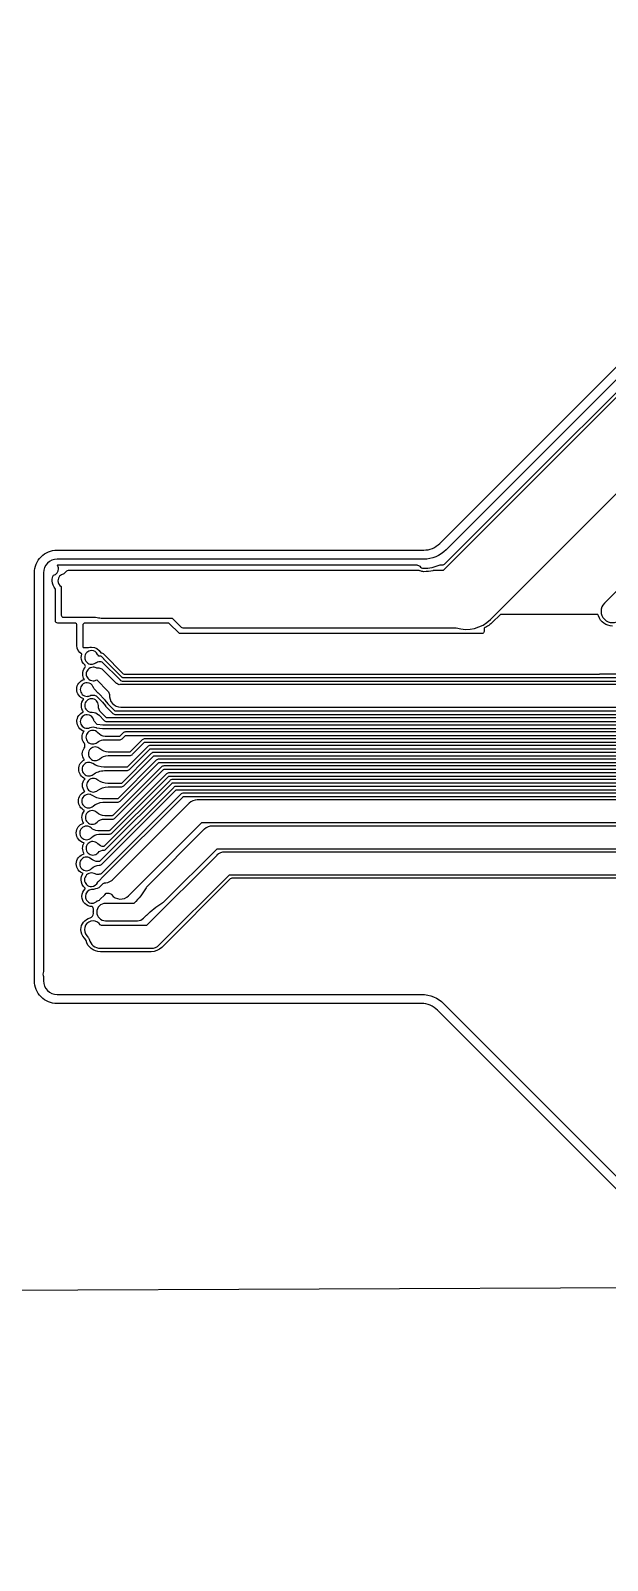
# Model space of a CAD drawing. Header units: millimetres. Extents: x 3227 to 3430, y -37 to 106.
# Drawn here: x 3299.62 to 3312.33, y 54.85 to 88.59 of the extents above; entities that cross this region are included whole.
import ezdxf

# ---------------------------------------------------------------- set-up
doc = ezdxf.new("R2010")
doc.units = ezdxf.units.MM
doc.header["$LTSCALE"] = 23.1
doc.layers.get('0').update_dxf_attribs({"linetype": 'CONTINUOUS'})
doc.layers.add('gbr-outline-dxf_layer1', color=2, linetype='CONTINUOUS')
doc.layers.add('備註', color=1, linetype='CONTINUOUS')

msp = doc.modelspace()

# ---------------------------------------------------------------- linework, layer by layer
for p, q in [((3301.335, 72.682), (3301.335, 72.682)), ((3301.254, 71.278), (3301.254, 71.278)), ((3301.254, 71.278), (3301.254, 71.278))]:
    msp.add_line(p, q)
at = {"linetype": 'Continuous'}
for points in [[(3321.097, 89.128), (3321.097, 89.128, 0.198841), (3320.531, 88.894), (3308.777, 77.14, -0.198849), (3308.282, 76.935), (3300.202, 76.935, 0.414221), (3299.902, 76.635), (3299.902, 76.635)], [(3301.157, 68.278), (3301.156, 68.278, -0.34503), (3300.84, 68.526, 0.006177), (3300.813, 68.571), (3300.806, 68.577, -0.198922), (3300.728, 68.765, -0.345774), (3300.932, 69.024, 0.327553), (3301.003, 69.121), (3301.003, 69.122, -0.028006), (3301.001, 69.152, -0.041279), (3301.005, 69.195, 0.016821), (3301.005, 69.202, 0.192862), (3300.977, 69.272, -0.003707), (3300.975, 69.272, -0.414189), (3300.749, 69.498, -0.214074), (3300.824, 69.667, 0.006157), (3300.824, 69.669, 0.030717), (3300.824, 69.682, -0.239899), (3300.731, 69.864, -0.163561), (3300.777, 70.001, -0.319388), (3300.625, 70.214, -0.351154), (3300.801, 70.435, -0.145488), (3300.765, 70.558, -0.13939), (3300.798, 70.677, -0.348757), (3300.624, 70.897, -0.335139), (3300.788, 71.115, -0.148457), (3300.75, 71.24, -0.185343), (3300.808, 71.392, -0.300138), (3300.671, 71.599, -0.310471), (3300.816, 71.81, 0.014571), (3300.814, 71.812, -0.187784), (3300.76, 71.949, -0.196744), (3300.819, 72.092, 0.017121), (3300.821, 72.094, -0.308199), (3300.678, 72.304, -0.29311), (3300.809, 72.51, -0.182953), (3300.758, 72.644, -0.158969), (3300.798, 72.764, 0.158506), (3300.817, 72.824, 0.165992), (3300.796, 72.886, -0.1654), (3300.754, 73.01, -0.173745), (3300.8, 73.139, -0.332645), (3300.638, 73.355, -0.314689), (3300.786, 73.568, -0.16978), (3300.737, 73.708, -0.173502), (3300.788, 73.852, -0.319937), (3300.636, 74.065, -0.341046), (3300.804, 74.284, -0.157119), (3300.766, 74.402, -0.183288), (3300.817, 74.537, 0.154945), (3300.827, 74.566, 0.149646), (3300.818, 74.595, -0.224022), (3300.736, 74.769, -0.076494), (3300.746, 74.837, -0.25427), (3300.641, 75.03), (3300.641, 75.475, 0.414106), (3300.591, 75.525), (3300.216, 75.525, -0.41407), (3300.166, 75.575), (3300.166, 76.275, -0.185378), (3300.095, 76.46, -0.111963), (3300.122, 76.58, 0.33704), (3300.232, 76.724, 0.134387), (3300.211, 76.801), (3300.22, 76.81), (3308.129, 76.81, -0.096122), (3308.198, 76.781, 0.256398), (3308.282, 76.735, 0.103195), (3308.642, 76.81), (3308.708, 76.81, 0.198766), (3308.743, 76.825), (3308.887, 76.969, 0.012111), (3308.919, 76.998), (3308.919, 76.998), (3320.273, 88.353)], [(3319.499, 87.473), (3308.708, 76.682), (3308.497, 76.682, 0.047155), (3308.487, 76.681), (3308.487, 76.681, -0.052748), (3308.282, 76.659), (3308.282, 76.659)], [(3302.974, 75.421), (3309.001, 75.421, 0.278485), (3309.754, 75.607), (3320.34, 86.193)], [(3299.902, 76.635), (3299.902, 68.108, 0.050307), (3299.899, 68.078, 0.050321), (3299.902, 68.048), (3299.902, 67.841, 0.096628), (3299.891, 67.784, 0.096623), (3299.902, 67.728), (3299.902, 67.635, 0.414221), (3300.202, 67.335), (3308.233, 67.335, -0.198849), (3308.727, 67.13), (3320.569, 55.288, 0.19897), (3321.135, 55.054), (3321.135, 55.054), (3337.66, 55.054), (3337.66, 55.054), (3374.212, 55.054), (3374.212, 55.054)], [(3308.282, 76.659), (3308.282, 76.659, -0.113097), (3308.206, 76.677), (3308.205, 76.677, 0.111757), (3308.184, 76.682), (3300.445, 76.682, 0.198581), (3300.41, 76.667), (3300.351, 76.609, 0.375042), (3300.222, 76.46, 0.262209), (3300.294, 76.332), (3300.294, 75.703, 0.414254), (3300.344, 75.653), (3301.052, 75.653, 0.062662), (3301.176, 75.637), (3302.737, 75.637), (3302.939, 75.436, 0.199154), (3302.974, 75.421)], [(3312.604, 76.301), (3312.266, 75.963, 1), (3312.619, 75.609)], [(3312.442, 75.461, -0.32244), (3312.134, 75.683), (3312.122, 75.718), (3309.993, 75.718, 0.199195), (3309.957, 75.703), (3309.808, 75.553, -0.073392), (3309.614, 75.41), (3309.614, 75.343, -0.414095), (3309.564, 75.293), (3302.921, 75.293, -0.199074), (3302.886, 75.308), (3302.683, 75.511, 0.199172), (3302.647, 75.526), (3301.632, 75.526), (3301.632, 75.525), (3300.819, 75.525, 0.414228), (3300.769, 75.475), (3300.769, 75.03, 0.116421), (3300.78, 74.985), (3300.893, 74.985, -0.077183), (3300.962, 74.995, -0.282742), (3301.163, 74.871, -0.177198), (3301.234, 74.839), (3301.662, 74.41, 0.198757), (3301.698, 74.396)], [(3314.413, 74.32), (3301.651, 74.32), (3301.65, 74.32, -0.185411), (3301.642, 74.323, 0.01219), (3301.64, 74.324), (3301.233, 74.733, 0.02995), (3301.229, 74.736), (3301.18, 74.785, 0.208845), (3301.152, 74.796), (3301.125, 74.796, -0.066002), (3301.096, 74.835, 0.286472), (3300.962, 74.919, 0.414224), (3300.812, 74.769, 0.414224), (3300.962, 74.619, 0.150552), (3301.046, 74.645), (3301.046, 74.646, -0.149313), (3301.149, 74.678, 0.010413), (3301.15, 74.678, -0.048308), (3301.185, 74.674), (3301.589, 74.271, 0.015849), (3301.59, 74.269, 0.192562), (3301.651, 74.245)], [(3314.482, 74.17), (3301.608, 74.17, 0.03924), (3301.569, 74.167, -0.112868), (3301.517, 74.192, 0.038615), (3301.514, 74.194), (3301.219, 74.489, 0.209582), (3301.126, 74.53), (3301.079, 74.53, 0.140662), (3301, 74.552, 0.234881), (3300.88, 74.493, 0.414502), (3300.879, 74.313, 0.237971), (3301, 74.252, 0.13378), (3301.076, 74.273), (3301.322, 74.027, -0.049577), (3301.36, 73.953, 0.45325), (3301.608, 73.67), (3314.585, 73.67, 0.190595)], [(3301.651, 74.245, 0.010952), (3301.652, 74.245), (3314.415, 74.245, 0.01351)], [(3315.118, 73.583), (3301.492, 73.583, 0.010224), (3301.49, 73.583, -0.158155), (3301.483, 73.586), (3301.483, 73.586), (3301.33, 73.739, 0.012343), (3301.329, 73.74, -0.020651), (3301.329, 73.741), (3301.328, 73.742), (3301.262, 73.829, 0.053628), (3301.256, 73.835), (3301.113, 73.978, 0.019853), (3301.111, 73.98), (3301.017, 74.074, -0.043456), (3301.007, 74.104, 0.086769), (3301.001, 74.115, 0.308045), (3300.862, 74.21, 0.414224), (3300.712, 74.06, 0.414224), (3300.862, 73.91, 0.144001), (3300.943, 73.934, -0.057708), (3300.985, 73.939, 0.010294), (3300.986, 73.939, -0.108636), (3301.063, 73.923), (3301.204, 73.781), (3301.267, 73.698, 0.012366), (3301.268, 73.696, 0.028194), (3301.275, 73.689, 0.015669), (3301.276, 73.687), (3301.429, 73.535, 0.012111), (3301.43, 73.533, 0.199143), (3301.492, 73.508, 0.016951), (3301.494, 73.508), (3315.117, 73.508, 0.010905)], [(3315.18, 73.433), (3301.415, 73.433, 0.04358), (3301.409, 73.433), (3301.292, 73.433), (3301.174, 73.552, 0.020624), (3301.172, 73.554, -0.20009), (3301.112, 73.696, 0.015515), (3301.112, 73.698, -0.004706), (3301.112, 73.701, 0.01223), (3301.113, 73.708, 0.414224), (3300.963, 73.858, 0.414224), (3300.813, 73.708, 0.414224), (3300.963, 73.558, 0.014841), (3300.971, 73.559, -0.007386), (3300.977, 73.559, 0.010493), (3300.978, 73.559, -0.195844), (3301.118, 73.502, 0.010949), (3301.119, 73.501), (3301.249, 73.371, 0.212997), (3301.277, 73.358), (3301.402, 73.358, 0.043563), (3301.409, 73.358), (3315.179, 73.358, 0.011026)], [(3315.241, 73.274), (3301.211, 73.274), (3301.089, 73.292), (3301.018, 73.364, -0.045326), (3301.01, 73.388), (3301.01, 73.388, 0.35038), (3300.864, 73.505, 0.414224), (3300.714, 73.355, 0.414224), (3300.864, 73.205, 0.119858), (3300.932, 73.222, -0.111805), (3300.994, 73.236, 0.010144), (3300.995, 73.236, -0.106991), (3301.054, 73.224), (3301.054, 73.224, 0.1039), (3301.069, 73.219), (3301.201, 73.2, 0.046626), (3301.208, 73.199), (3315.239, 73.199, 0.011013)], [(3315.438, 73.124), (3301.716, 73.124, 0.021288), (3301.713, 73.124, 0.189594), (3301.655, 73.099), (3301.654, 73.099), (3301.654, 73.099), (3301.654, 73.099), (3301.583, 73.028, -0.184775), (3301.575, 73.024), (3301.575, 73.024), (3301.26, 73.024, -0.196454), (3301.101, 73.107, 0.013151), (3301.1, 73.108, 0.217014), (3300.987, 73.159, 0.414224), (3300.837, 73.009, 0.414224), (3300.987, 72.859, 0.17867), (3301.084, 72.895, -0.151332), (3301.214, 72.949), (3301.258, 72.949, 0.016889), (3301.261, 72.949), (3301.573, 72.949, 0.010905), (3301.575, 72.949, 0.198582), (3301.636, 72.974), (3301.637, 72.975), (3301.637, 72.975), (3301.637, 72.975), (3301.708, 73.046, -0.198867), (3301.716, 73.049, 0.016935), (3301.719, 73.049), (3315.437, 73.049, 0.011039)], [(3301.042, 72.494, 0.184083), (3301.141, 72.532), (3301.142, 72.533, -0.179145), (3301.328, 72.607), (3301.335, 72.607, 0.016889), (3301.337, 72.607), (3301.804, 72.607, 0.010919), (3301.805, 72.607, 0.197522), (3301.867, 72.632), (3301.867, 72.632), (3302.13, 72.896), (3302.131, 72.896, -0.195422), (3302.139, 72.9, 0.01692), (3302.142, 72.9), (3319.855, 72.9, 0.010905)], [(3319.856, 72.975), (3302.139, 72.975, 0.021305), (3302.136, 72.975, 0.188536), (3302.078, 72.949), (3302.077, 72.949), (3301.814, 72.685), (3301.814, 72.685, -0.18118), (3301.806, 72.682), (3301.805, 72.682), (3301.335, 72.682)], [(3320.382, 72.825), (3302.256, 72.825, 0.011039), (3302.255, 72.825, 0.198382), (3302.193, 72.799), (3302.193, 72.799), (3302.193, 72.799), (3302.193, 72.799), (3301.746, 72.351), (3301.745, 72.351), (3301.745, 72.351, -0.184804), (3301.737, 72.348), (3301.737, 72.348), (3301.254, 72.348, 0.011979), (3301.252, 72.348), (3301.235, 72.348, -0.145907), (3300.991, 72.426, 0.157517), (3300.904, 72.454, 0.414224), (3300.754, 72.304, 0.414224), (3300.904, 72.154, 0.162931), (3300.994, 72.185, -0.15385), (3301.248, 72.273, 0.002889), (3301.253, 72.273), (3301.254, 72.273), (3301.735, 72.273, 0.011026), (3301.737, 72.273, 0.198799), (3301.798, 72.298), (3301.799, 72.298), (3301.799, 72.298), (3302.246, 72.746, -0.184663), (3302.254, 72.75), (3302.255, 72.75), (3320.381, 72.75, 0.011026)], [(3320.445, 72.675), (3302.341, 72.675, 0.011039), (3302.34, 72.675, 0.198751), (3302.278, 72.649), (3302.278, 72.649), (3301.619, 71.991), (3301.619, 71.991, -0.184991), (3301.611, 71.987), (3301.61, 71.987), (3301.33, 71.987, 0.01418), (3301.328, 71.987), (3301.328, 71.987, 0.010937), (3301.326, 71.987), (3301.321, 71.987, -0.160281), (3301.099, 72.064, 0.176419), (3301.003, 72.099, 0.414224), (3300.853, 71.949, 0.414224), (3301.003, 71.799)], [(3301.335, 72.682), (3301.334, 72.682, 0.003187), (3301.331, 72.682, -0.178202), (3301.145, 72.753, 0.192414), (3301.042, 72.794, 0.414224), (3300.892, 72.644, 0.414224), (3301.042, 72.494)], [(3301.003, 71.799, 0.168938), (3301.096, 71.832, -0.165518), (3301.325, 71.912), (3301.328, 71.912, 0.010951), (3301.329, 71.912), (3301.609, 71.912, 0.010905), (3301.61, 71.912, 0.198944), (3301.672, 71.938), (3301.672, 71.938), (3302.331, 72.596), (3302.331, 72.596, -0.184663), (3302.339, 72.6), (3302.34, 72.6), (3320.443, 72.6, 0.010905)], [(3320.159, 72.225), (3302.676, 72.225, 0.011039), (3302.675, 72.225, 0.198383), (3302.613, 72.2), (3302.613, 72.2), (3302.613, 72.2), (3302.613, 72.2), (3301.364, 70.951), (3301.364, 70.951, -0.199101), (3301.355, 70.948, 0.016983), (3301.353, 70.947), (3301.125, 70.947, 0.023178), (3301.122, 70.947), (3301.1, 70.947, -0.172657), (3300.951, 71.008, 0.186569), (3300.85, 71.047, 0.414224), (3300.7, 70.897, 0.414224), (3300.85, 70.747, 0.212447), (3300.961, 70.797, -0.194244), (3301.124, 70.872), (3301.355, 70.872, 0.02124), (3301.358, 70.873, 0.189685), (3301.417, 70.898), (3301.417, 70.898), (3302.666, 72.147), (3302.666, 72.147, -0.184663), (3302.674, 72.15), (3302.675, 72.15), (3320.161, 72.15, 0.010346)], [(3320.684, 72.525), (3302.449, 72.525, 0.010946), (3302.448, 72.525, 0.198776), (3302.386, 72.5), (3302.386, 72.5), (3302.386, 72.5), (3302.386, 72.5), (3301.539, 71.652), (3301.539, 71.652), (3301.539, 71.652, -0.185029), (3301.531, 71.649), (3301.53, 71.649), (3301.219, 71.649, 0.012502), (3301.217, 71.649), (3301.188, 71.649, -0.15018), (3300.986, 71.72, 0.013361), (3300.984, 71.721, 0.15762), (3300.897, 71.749, 0.414224), (3300.747, 71.599, 0.414224), (3300.897, 71.449, 0.179118), (3300.994, 71.485), (3300.995, 71.486, -0.167059), (3301.214, 71.574, 0.00307), (3301.219, 71.574), (3301.528, 71.574, 0.010932), (3301.53, 71.574, 0.199075), (3301.592, 71.599), (3301.592, 71.599), (3301.592, 71.599), (3302.439, 72.447, -0.184734), (3302.447, 72.45), (3302.448, 72.45), (3320.682, 72.45, 0.011064)], [(3301.254, 71.278), (3301.254, 71.278, 0.002965), (3301.251, 71.278, -0.19202), (3301.08, 71.348, 0.011588), (3301.079, 71.349, 0.191828), (3300.976, 71.39, 0.414224), (3300.826, 71.24, 0.414224), (3300.976, 71.09, 0.198621), (3301.082, 71.134, -0.186571), (3301.248, 71.203), (3301.254, 71.203, 0.016889), (3301.256, 71.203), (3301.418, 71.203, 0.011039), (3301.419, 71.203, 0.197344), (3301.48, 71.228), (3301.481, 71.229), (3302.549, 72.297, -0.199082), (3302.558, 72.3, 0.016935), (3302.56, 72.301), (3320.62, 72.301, 0.01096)], [(3320.622, 72.376), (3302.558, 72.376, 0.021288), (3302.555, 72.375, 0.189594), (3302.496, 72.35), (3302.496, 72.35), (3302.496, 72.35), (3302.496, 72.35), (3301.428, 71.282), (3301.428, 71.282, -0.180971), (3301.42, 71.278), (3301.419, 71.278), (3301.254, 71.278)], [(3317.965, 71.925), (3302.835, 71.925, 0.011039), (3302.834, 71.925, 0.198751), (3302.772, 71.9), (3302.772, 71.9), (3301.136, 70.264), (3301.134, 70.264, 0.023091), (3301.131, 70.264), (3301.108, 70.264, -0.169219), (3300.949, 70.328, 0.024405), (3300.946, 70.33, 0.174518), (3300.851, 70.364, 0.414224), (3300.701, 70.214, 0.414224), (3300.851, 70.064, 0.20236), (3300.958, 70.11, 0.008694), (3300.959, 70.11, -0.191381), (3301.133, 70.189), (3301.152, 70.189, 0.200143), (3301.178, 70.201), (3302.825, 71.846), (3302.825, 71.847, -0.184663), (3302.833, 71.85), (3302.834, 71.85), (3317.964, 71.85, 0.010973)], [(3319.598, 72.076), (3302.747, 72.076, 0.011026), (3302.746, 72.076, 0.198396), (3302.684, 72.05), (3302.684, 72.05), (3302.684, 72.05), (3302.684, 72.05), (3301.23, 70.596, -0.20355), (3301.103, 70.657, 0.011408), (3301.102, 70.659, 0.213125), (3300.991, 70.708, 0.414224), (3300.841, 70.558, 0.414224), (3300.991, 70.408, 0.216129), (3301.103, 70.46), (3301.104, 70.46), (3301.104, 70.46), (3301.104, 70.46, -0.215913), (3301.239, 70.521), (3301.246, 70.521, 0.195893), (3301.272, 70.532), (3301.272, 70.532), (3302.737, 71.997, -0.184777), (3302.745, 72.001), (3302.746, 72.001), (3319.597, 72.001, 0.01096)], [(3317.903, 71.776), (3302.99, 71.776, 0.011039), (3302.988, 71.776, 0.198955), (3302.927, 71.75), (3302.927, 71.75), (3301.173, 69.996, -0.089308), (3301.103, 69.983, 0.010317), (3301.102, 69.983, -0.10726), (3301.019, 70.001), (3301.018, 70.001, 0.105905), (3300.957, 70.014, 0.414224), (3300.807, 69.864, 0.414224), (3300.957, 69.714, 0.318692), (3301.098, 69.815, -0.017752), (3301.104, 69.828, 0.130039), (3301.12, 69.837), (3301.22, 69.937), (3301.22, 69.938), (3302.98, 71.697, -0.184777), (3302.988, 71.701), (3302.988, 71.701), (3317.901, 71.701, 0.010819)], [(3316.453, 71.626), (3303.292, 71.626, 0.202686), (3303.112, 71.552), (3301.425, 69.866, 0.028385), (3301.406, 69.845, 0.015112), (3301.405, 69.844, -0.119476), (3301.275, 69.791), (3301.268, 69.791, 0.069869), (3301.24, 69.787), (3301.239, 69.787, 0.173466), (3301.223, 69.781, 0.083661), (3301.195, 69.762, 0.006191), (3301.194, 69.761), (3301.123, 69.689, -0.093662), (3300.964, 69.648, 0.01009), (3300.96, 69.648, 0.386736), (3300.825, 69.498, 0.414224), (3300.975, 69.348, 0.210652), (3301.085, 69.397, 0.171496), (3301.147, 69.426), (3301.147, 69.426), (3301.254, 69.534), (3301.255, 69.535), (3301.286, 69.566, -0.075975), (3301.321, 69.571, 0.012615), (3301.322, 69.571, -0.196703), (3301.403, 69.537, 0.453136), (3301.778, 69.512), (3303.392, 71.126), (3316.349, 71.126)], [(3315.676, 71.05), (3303.627, 71.05, 0.197952), (3303.449, 70.98, 0.005541), (3303.446, 70.977), (3302.206, 69.737, 0.061894), (3302.168, 69.688, -0.060659), (3301.903, 69.35, 0.004545), (3301.901, 69.348), (3301.895, 69.342), (3301.268, 69.342, 1), (3301.268, 68.961), (3301.974, 68.961, 0.199159), (3302.109, 69.017), (3302.173, 69.081), (3302.173, 69.081), (3302.178, 69.086, -0.059446), (3302.51, 69.345, 0.062851), (3302.56, 69.383), (3303.727, 70.55), (3315.572, 70.55)], [(3314.275, 70.475), (3303.899, 70.475, 0.196199), (3303.724, 70.404, 0.003647), (3303.723, 70.402), (3302.174, 68.853), (3301.206, 68.853, -0.190572), (3301.155, 68.874), (3301.13, 68.9, 1), (3300.86, 68.63), (3300.873, 68.618, -0.008564), (3300.912, 68.554, 0.356547), (3301.157, 68.353), (3302.274, 68.353, 0.202686), (3302.454, 68.427), (3304.003, 69.975), (3314.171, 69.975)], [(3333.533, 62.691), (3331.258, 62.691, -0.198804), (3331.222, 62.706), (3329.491, 64.437, 0.198741), (3329.456, 64.452), (3319.723, 64.452, -0.198911), (3319.492, 64.547), (3314.155, 69.885, 0.198808), (3314.119, 69.9), (3304.055, 69.9, 0.198889), (3304.02, 69.885), (3302.508, 68.373, -0.199068), (3302.277, 68.278), (3301.157, 68.278)]]:
    msp.add_lwpolyline(points, format="xyb", dxfattribs=at)
msp.add_lwpolyline([(3301.698, 74.396), (3312.157, 74.396), (3312.157, 74.407), (3313.572, 74.407)], dxfattribs=at)
at = {"layer": 'gbr-outline-dxf_layer1', "linetype": 'Continuous'}
msp.add_lwpolyline([(3391.394, 54.854), (3321.135, 54.854, -0.198916), (3320.428, 55.147), (3308.586, 66.988, 0.198918), (3308.233, 67.135), (3300.202, 67.135, -0.414216), (3299.702, 67.635), (3299.702, 76.635, -0.414362), (3300.202, 77.135), (3308.282, 77.135, 0.19873), (3308.636, 77.281), (3320.39, 89.035, -0.198916), (3321.097, 89.328), (3391.397, 89.328, -0.198917)], format="xyb", dxfattribs=at)
at = {"layer": '備註'}
msp.add_line((3288.925, 60.777), (3336.766, 60.959), dxfattribs=at)

doc.saveas('drawing.dxf')
